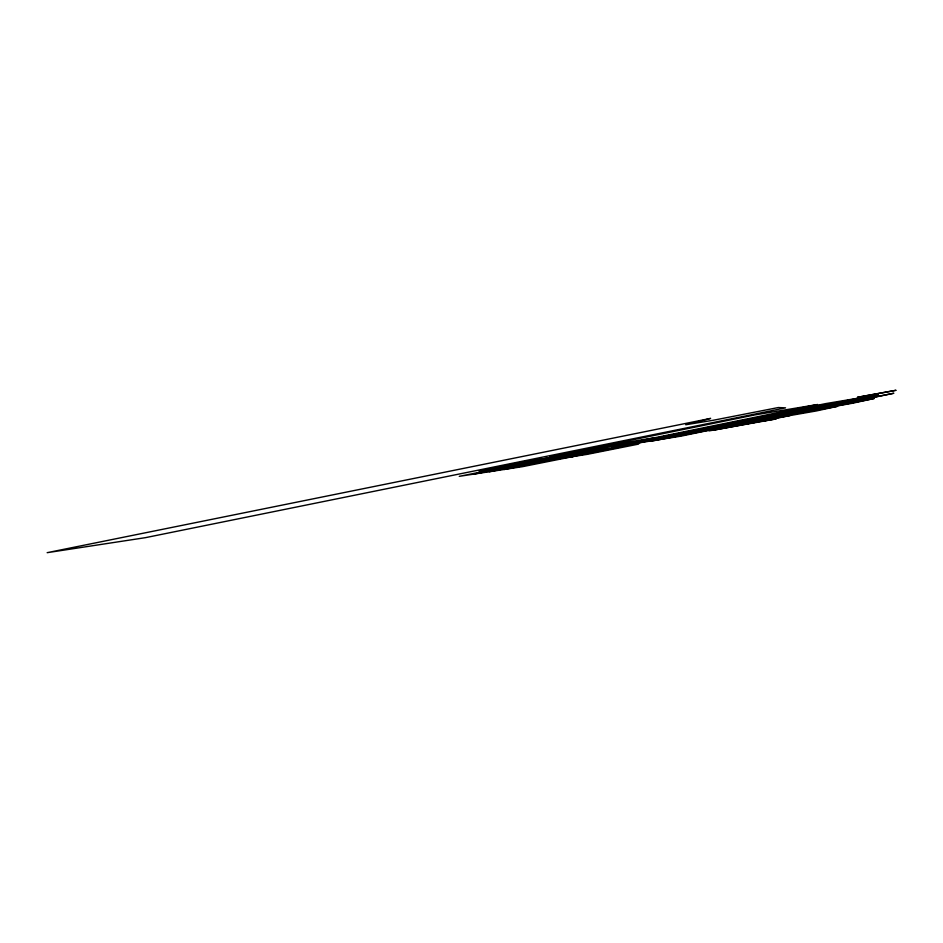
<?xml version="1.0" encoding="UTF-8"?>
<svg xmlns="http://www.w3.org/2000/svg" width="943" height="943" viewBox="0 0 943 943"><rect width="100%" height="100%" fill="white"/><g stroke="black" fill="none" stroke-linecap="round" stroke-linejoin="round"><path stroke-width="1.41" d="M825.938 407.176L893.846 393.243L797.766 412.35M803.542 411.926L823.699 407.588M827.801 407.624L874.22 398.488L852.401 403.262L775.299 416.947L839.482 403.875M571.918 453.324L622.356 443.08L655.255 437.682M697.961 429.595L645.142 440.322L669.86 436.255M650.87 439.379L679.561 433.839M672.253 435.041L715.725 426.495L689.345 431.529M695.309 430.55L659.216 437.646M664.131 437.198L691.773 432.059M714.299 427.014L700.189 429.878L709.855 428.393M668.092 436.55L722.68 425.529M864.342 397.038L633.331 443.941M721.312 426.719L768.51 417.773M651.248 441.194L715.855 428.829M764.561 420.024L746.585 423.666L776.183 418.916L709.006 430.904L762.463 419.647L837.172 406.398L816.497 410.924L742.412 423.867M763.264 420.991L789.939 415.592M755.013 422.393L714.016 430.114M547.376 458.062L495.829 468.341L586.864 454.42L638.564 444.118L526.772 461.21L478.891 470.922L497.244 468.058M562.37 455.764L459.253 476.333L522.646 466.644L574.11 456.365M474.211 474.046L577.352 453.477M489.169 471.759L592.322 451.19M504.128 469.473L607.292 448.903M570.55 456.919L622.25 446.617M847.84 403.239L849.737 402.897M845.965 402.508L875.198 397.286M800.477 408.72L860.322 398.889M772.553 414.39L836.653 403.852M741.87 420.613L808.127 409.733M707.203 427.651L773.354 416.794M695.38 430.114L727.937 424.715M695.38 430.303L703.667 428.947M713.615 427.309L721.902 425.941M707.592 428.535L715.878 427.167M681.2 433.002L686.928 432.059M695.533 430.975L703.832 429.619M689.51 432.2L697.796 430.845M661.915 436.915L673.538 435.065M677.451 434.652L685.75 433.285M671.428 435.878L679.714 434.511M704.551 429.466L742.106 423.301M640.863 441.124L697.077 431.894M878.298 394.811L681.341 436.09L611.877 447.218L825.632 403.616L878.298 394.811M706.79 419.47L685.726 424.763L713.014 420.307L778.317 407.541L785.566 407.847L145.422 537.663L47.15 552.681L710.621 418.386L706.79 419.47M817.498 404.535L606.762 447.536L549.958 456.683L754.836 414.92L817.498 404.535M895.85 390.319L857.505 397.298L895.85 390.319"/></g></svg>
